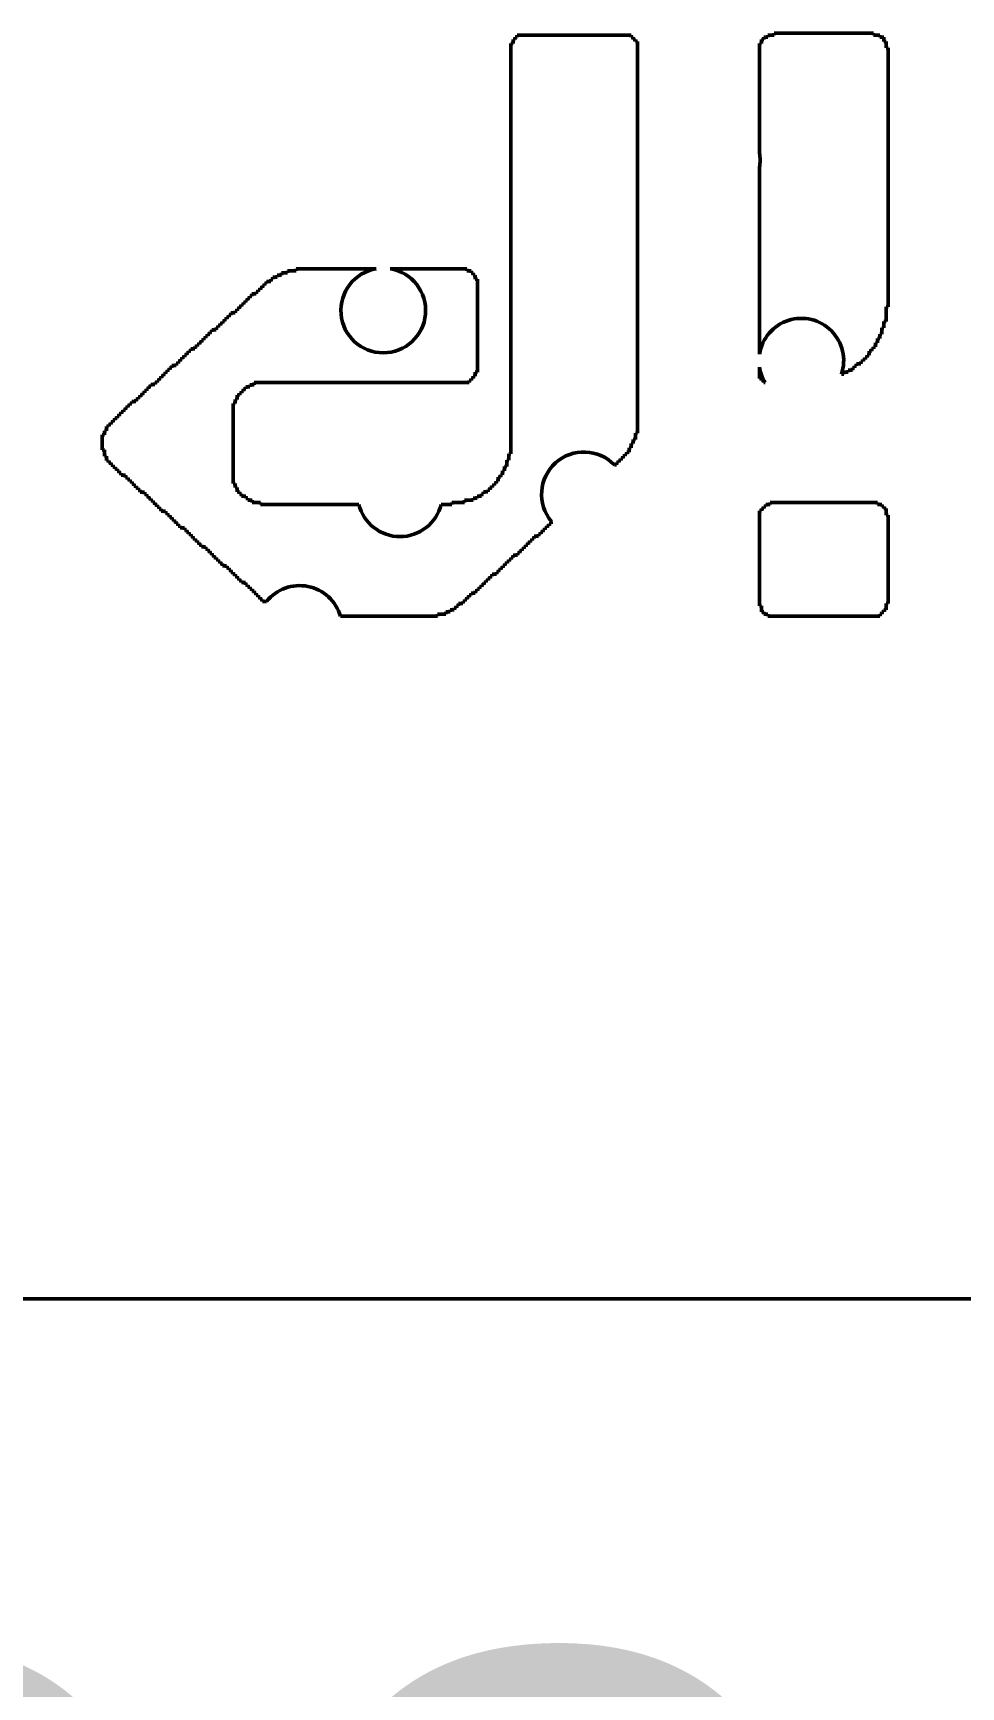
# Model space of a CAD drawing. Header units: millimetres. Extents: x 46 to 194, y 102 to 162.
# Drawn here: x 73.842 to 76.617, y 107.108 to 112.059 of the extents above; entities that cross this region are included whole.
import ezdxf

# ---------------------------------------------------------------- set-up
doc = ezdxf.new("R2010")
doc.units = ezdxf.units.MM
doc.header["$LTSCALE"] = 0.75
doc.layers.add('FD_Dimensions', color=7, linetype='Continuous', lineweight=25)
doc.layers.add('Visible', color=7, linetype='Continuous', lineweight=50)
doc.styles.get("Standard").update_dxf_attribs({"font": 'arial.ttf'})
doc.dimstyles.new('Dim-ISO-25', dxfattribs={"dimtxt": 2.5, "dimasz": 2.5, "dimexe": 1.5, "dimexo": 0, "dimgap": 1, "dimtad": 1, "dimzin": 4, "dimdsep": 46, "dimtxsty": 'Standard', "dimblk": 'OPEN90', "dimcen": 0, "dimazin": 1, "dimtp": 0.1, "dimtm": 0.1, "dimtfac": 0.72, "dimtmove": 0, "dimatfit": 3, "dimfxl": 1, "dimtzin": 4, "dimarcsym": 0})

# ---------------------------------------------------------------- blocks, each defined once
blk = doc.blocks.new('_Open90')
at = {"color": 0, "linetype": 'ByBlock', "lineweight": -2}
for p, q in [((-0.5, 0.5), (0, 0)), ((0, 0), (-1, 0)), ((0, 0), (-0.5, -0.5))]:
    blk.add_line(p, q, dxfattribs=at)
blk = doc.blocks.new('*D21')
at = {"layer": 'Defpoints', "color": 0, "transparency": 16777216}
for p in [(52.420061, 110.269083), (97.419968, 110.269145), (97.419968, 103.656884)]:
    blk.add_point(p, dxfattribs=at)
at = {"layer": 'FD_Dimensions', "color": 0, "lineweight": -2, "transparency": 16777216}
for p, q in [((52.420061, 110.269083), (52.420061, 102.156884)), ((97.419968, 110.269145), (97.419968, 102.156884)), ((54.920061, 103.656884), (94.919968, 103.656884))]:
    blk.add_line(p, q, dxfattribs=at)
at = {"layer": 'FD_Dimensions', "color": 0, "lineweight": -2, "transparency": 16777216, "xscale": 2.5, "yscale": 2.5, "zscale": 2.5, "rotation": 180}
blk.add_blockref('_Open90', (52.420061, 103.656884), dxfattribs=at)
at = {"layer": 'FD_Dimensions', "color": 0, "lineweight": -2, "transparency": 16777216, "xscale": 2.5, "yscale": 2.5, "zscale": 2.5}
blk.add_blockref('_Open90', (97.419968, 103.656884), dxfattribs=at)
at = {"layer": 'FD_Dimensions', "color": 0, "transparency": 16777216, "insert": (74.920015, 105.93415), "char_height": 2.5, "attachment_point": 5}
blk.add_mtext('45.00mm', dxfattribs=at)

msp = doc.modelspace()

# ---------------------------------------------------------------- linework, layer by layer
at = {"layer": 'Visible'}
for p, q in [((75.2836, 112.0464), (75.29, 112.0464)), ((75.2836, 112.0398), (75.2836, 112.0464)), ((75.29, 112.0525), (75.6308, 112.0525)), ((75.29, 112.0464), (75.29, 112.0525)), ((75.6308, 112.0525), (75.6308, 112.0464)), ((75.6308, 112.0464), (75.6369, 112.0464)), ((75.6369, 112.0464), (75.6369, 112.0398)), ((76.0271, 112.0464), (76.0395, 112.0464)), ((76.0271, 112.0398), (76.0271, 112.0464)), ((76.0395, 112.0525), (76.0586, 112.0525)), ((76.0395, 112.0464), (76.0395, 112.0525)), ((76.0586, 112.0589), (76.3552, 112.0589)), ((76.0586, 112.0525), (76.0586, 112.0589)), ((76.3552, 112.0589), (76.3552, 112.0525)), ((76.3552, 112.0525), (76.3743, 112.0525)), ((76.3743, 112.0525), (76.3743, 112.0464)), ((76.3743, 112.0464), (76.3867, 112.0464)), ((76.3867, 112.0464), (76.3867, 112.0337)), ((75.2709, 112.0274), (75.2775, 112.0274)), ((75.2709, 110.799), (75.2709, 112.0274)), ((75.2775, 112.0398), (75.2836, 112.0398)), ((75.2775, 112.0274), (75.2775, 112.0398)), ((75.6369, 112.0398), (75.6435, 112.0398)), ((75.6435, 112.0398), (75.6435, 112.0337)), ((75.6435, 112.0337), (75.6496, 112.0337)), ((75.6496, 112.0337), (75.6496, 110.8613)), ((76.0144, 112.0274), (76.0207, 112.0274)), ((76.0144, 111.6995), (76.0144, 112.0274)), ((76.0207, 112.0398), (76.0271, 112.0398)), ((76.0207, 112.0274), (76.0207, 112.0398)), ((76.3867, 112.0337), (76.3931, 112.0337)), ((76.3931, 112.0337), (76.3931, 112.0147)), ((76.3931, 112.0147), (76.3994, 112.0147)), ((76.3994, 112.0147), (76.3994, 111.2392)), ((76.0144, 111.0978), (76.0144, 111.6572)), ((74.6285, 111.3533), (74.868, 111.3533)), ((74.6285, 111.3469), (74.6285, 111.3533)), ((74.9103, 111.3533), (75.1393, 111.3533)), ((75.1393, 111.3533), (75.1393, 111.3469)), ((74.5277, 111.303), (74.5341, 111.303)), ((74.5277, 111.2966), (74.5277, 111.303)), ((74.5341, 111.3091), (74.5402, 111.3091)), ((74.5341, 111.303), (74.5341, 111.3091)), ((74.5402, 111.3154), (74.5529, 111.3154)), ((74.5402, 111.3091), (74.5402, 111.3154)), ((74.5529, 111.3218), (74.5592, 111.3218)), ((74.5529, 111.3154), (74.5529, 111.3218)), ((74.5592, 111.3281), (74.5719, 111.3281)), ((74.5592, 111.3218), (74.5592, 111.3281)), ((74.5719, 111.3342), (74.5844, 111.3342)), ((74.5719, 111.3281), (74.5719, 111.3342)), ((74.5844, 111.3408), (74.6031, 111.3408)), ((74.5844, 111.3342), (74.5844, 111.3408)), ((74.6031, 111.3469), (74.6285, 111.3469)), ((74.6031, 111.3408), (74.6031, 111.3469)), ((75.1393, 111.3469), (75.152, 111.3469)), ((75.152, 111.3469), (75.152, 111.3408)), ((75.152, 111.3408), (75.1581, 111.3408)), ((75.1581, 111.3408), (75.1581, 111.3342)), ((75.1581, 111.3342), (75.1645, 111.3342)), ((75.1645, 111.3342), (75.1645, 111.3218)), ((75.1645, 111.3218), (75.1708, 111.3218)), ((75.1708, 111.3218), (75.1708, 111.0439)), ((74.4711, 111.2524), (74.4772, 111.2524)), ((74.4711, 111.2461), (74.4711, 111.2524)), ((74.4772, 111.2588), (74.4835, 111.2588)), ((74.4772, 111.2524), (74.4772, 111.2588)), ((74.4835, 111.2651), (74.4899, 111.2651)), ((74.4835, 111.2588), (74.4835, 111.2651)), ((74.4899, 111.2712), (74.4962, 111.2712)), ((74.4899, 111.2651), (74.4899, 111.2712)), ((74.4962, 111.2778), (74.5089, 111.2778)), ((74.4962, 111.2712), (74.4962, 111.2778)), ((74.5089, 111.2839), (74.515, 111.2839)), ((74.5089, 111.2778), (74.5089, 111.2839)), ((74.515, 111.2903), (74.5214, 111.2903)), ((74.515, 111.2839), (74.515, 111.2903)), ((74.5214, 111.2966), (74.5277, 111.2966)), ((74.5214, 111.2903), (74.5214, 111.2966)), ((74.4142, 111.2021), (74.4205, 111.2021)), ((74.4142, 111.1958), (74.4142, 111.2021)), ((74.4205, 111.2082), (74.4269, 111.2082)), ((74.4205, 111.2021), (74.4205, 111.2082)), ((74.4269, 111.2148), (74.4332, 111.2148)), ((74.4269, 111.2082), (74.4269, 111.2148)), ((74.4332, 111.2209), (74.4459, 111.2209)), ((74.4332, 111.2148), (74.4332, 111.2209)), ((74.4459, 111.2273), (74.452, 111.2273)), ((74.4459, 111.2209), (74.4459, 111.2273)), ((74.452, 111.2336), (74.4584, 111.2336)), ((74.452, 111.2273), (74.452, 111.2336)), ((74.4584, 111.24), (74.4647, 111.24)), ((74.4584, 111.2336), (74.4584, 111.24)), ((74.4647, 111.2461), (74.4711, 111.2461)), ((74.4647, 111.24), (74.4647, 111.2461)), ((76.3931, 111.2392), (76.3931, 111.195)), ((76.3994, 111.2392), (76.3931, 111.2392)), ((74.3575, 111.1518), (74.3639, 111.1518)), ((74.3575, 111.1452), (74.3575, 111.1518)), ((74.3639, 111.1579), (74.3702, 111.1579)), ((74.3639, 111.1518), (74.3639, 111.1579)), ((74.3702, 111.1643), (74.3763, 111.1643)), ((74.3702, 111.1579), (74.3702, 111.1643)), ((74.3763, 111.1706), (74.389, 111.1706)), ((74.3763, 111.1643), (74.3763, 111.1706)), ((74.389, 111.177), (74.3954, 111.177)), ((74.389, 111.1706), (74.389, 111.177)), ((74.3954, 111.1831), (74.4017, 111.1831)), ((74.3954, 111.177), (74.3954, 111.1831)), ((74.4017, 111.1894), (74.4081, 111.1894)), ((74.4017, 111.1831), (74.4017, 111.1894)), ((74.4081, 111.1958), (74.4142, 111.1958)), ((74.4081, 111.1894), (74.4081, 111.1958)), ((76.3743, 111.1574), (76.3743, 111.1447)), ((76.3804, 111.1574), (76.3743, 111.1574)), ((76.3804, 111.1762), (76.3804, 111.1574)), ((76.3867, 111.1762), (76.3804, 111.1762)), ((76.3867, 111.195), (76.3867, 111.1762)), ((76.3931, 111.195), (76.3867, 111.195)), ((74.3009, 111.1013), (74.3072, 111.1013)), ((74.3009, 111.0949), (74.3009, 111.1013)), ((74.3072, 111.1076), (74.3133, 111.1076)), ((74.3072, 111.1013), (74.3072, 111.1076)), ((74.3133, 111.114), (74.326, 111.114)), ((74.3133, 111.1076), (74.3133, 111.114)), ((74.326, 111.1201), (74.3324, 111.1201)), ((74.326, 111.114), (74.326, 111.1201)), ((74.3324, 111.1264), (74.3387, 111.1264)), ((74.3324, 111.1201), (74.3324, 111.1264)), ((74.3387, 111.1328), (74.3451, 111.1328)), ((74.3387, 111.1264), (74.3387, 111.1328)), ((74.3451, 111.1391), (74.3512, 111.1391)), ((74.3451, 111.1328), (74.3451, 111.1391)), ((74.3512, 111.1452), (74.3575, 111.1452)), ((74.3512, 111.1391), (74.3512, 111.1452)), ((76.3425, 111.1069), (76.3425, 111.0944)), ((76.3491, 111.1069), (76.3425, 111.1069)), ((76.3491, 111.1132), (76.3491, 111.1069)), ((76.3552, 111.1132), (76.3491, 111.1132)), ((76.3552, 111.1196), (76.3552, 111.1132)), ((76.3616, 111.1196), (76.3552, 111.1196)), ((76.3616, 111.132), (76.3616, 111.1196)), ((76.3679, 111.132), (76.3616, 111.132)), ((76.3679, 111.1447), (76.3679, 111.132)), ((76.3743, 111.1447), (76.3679, 111.1447)), ((74.2442, 111.051), (74.2503, 111.051)), ((74.2442, 111.0446), (74.2442, 111.051)), ((74.2503, 111.0571), (74.2567, 111.0571)), ((74.2503, 111.051), (74.2503, 111.0571)), ((74.2567, 111.0634), (74.2694, 111.0634)), ((74.2567, 111.0571), (74.2567, 111.0634)), ((74.2694, 111.0698), (74.2755, 111.0698)), ((74.2694, 111.0634), (74.2694, 111.0698)), ((74.2755, 111.0761), (74.2821, 111.0761)), ((74.2755, 111.0698), (74.2755, 111.0761)), ((74.2821, 111.0822), (74.2882, 111.0822)), ((74.2821, 111.0761), (74.2821, 111.0822)), ((74.2882, 111.0888), (74.2945, 111.0888)), ((74.2882, 111.0822), (74.2882, 111.0888)), ((74.2945, 111.0949), (74.3009, 111.0949)), ((74.2945, 111.0888), (74.2945, 111.0949)), ((76.0144, 111.0251), (76.0144, 111.0586)), ((76.2922, 111.0566), (76.2922, 111.0502)), ((76.2986, 111.0566), (76.2922, 111.0566)), ((76.2986, 111.0629), (76.2986, 111.0566)), ((76.3049, 111.0629), (76.2986, 111.0629)), ((76.3049, 111.069), (76.3049, 111.0629)), ((76.3174, 111.069), (76.3049, 111.069)), ((76.3174, 111.0756), (76.3174, 111.069)), ((76.3237, 111.0756), (76.3174, 111.0756)), ((76.3237, 111.0817), (76.3237, 111.0756)), ((76.3301, 111.0817), (76.3237, 111.0817)), ((76.3301, 111.0881), (76.3301, 111.0817)), ((76.3364, 111.0881), (76.3301, 111.0881)), ((76.3364, 111.0944), (76.3364, 111.0881)), ((76.3425, 111.0944), (76.3364, 111.0944)), ((74.1937, 111.0068), (74.2064, 111.0068)), ((74.1937, 111.0004), (74.1937, 111.0068)), ((74.2064, 111.0131), (74.2125, 111.0131)), ((74.2064, 111.0068), (74.2064, 111.0131)), ((74.2125, 111.0192), (74.2191, 111.0192)), ((74.2125, 111.0131), (74.2125, 111.0192)), ((74.2191, 111.0258), (74.2252, 111.0258)), ((74.2191, 111.0192), (74.2191, 111.0258)), ((74.2252, 111.0319), (74.2315, 111.0319)), ((74.2252, 111.0258), (74.2252, 111.0319)), ((74.2315, 111.0383), (74.2379, 111.0383)), ((74.2315, 111.0319), (74.2315, 111.0383)), ((74.2379, 111.0446), (74.2442, 111.0446)), ((74.2379, 111.0383), (74.2379, 111.0446)), ((74.4904, 111.006), (74.4904, 110.9999)), ((74.5031, 111.006), (74.4904, 111.006)), ((74.5031, 111.0126), (74.5031, 111.006)), ((75.1457, 111.0126), (74.5031, 111.0126)), ((75.1457, 111.0187), (75.1457, 111.0126)), ((75.152, 111.0187), (75.1457, 111.0187)), ((75.152, 111.0251), (75.152, 111.0187)), ((75.1581, 111.0251), (75.152, 111.0251)), ((75.1581, 111.0314), (75.1581, 111.0251)), ((75.1645, 111.0314), (75.1581, 111.0314)), ((75.1645, 111.0439), (75.1645, 111.0314)), ((75.1708, 111.0439), (75.1645, 111.0439)), ((76.0207, 111.0251), (76.0144, 111.0251)), ((76.0207, 111.0187), (76.0207, 111.0251)), ((76.0271, 111.0187), (76.0207, 111.0187)), ((76.0271, 111.0126), (76.0271, 111.0187)), ((76.0311, 111.0126), (76.0271, 111.0126)), ((76.2671, 111.0378), (76.2597, 111.0378)), ((76.2671, 111.0439), (76.2671, 111.0378)), ((76.2795, 111.0439), (76.2671, 111.0439)), ((76.2795, 111.0502), (76.2795, 111.0439)), ((76.2922, 111.0502), (76.2795, 111.0502)), ((74.1371, 110.9563), (74.1495, 110.9563)), ((74.1371, 110.9502), (74.1371, 110.9563)), ((74.1495, 110.9629), (74.1561, 110.9629)), ((74.1495, 110.9563), (74.1495, 110.9629)), ((74.1561, 110.969), (74.1622, 110.969)), ((74.1561, 110.9629), (74.1561, 110.969)), ((74.1622, 110.9753), (74.1686, 110.9753)), ((74.1622, 110.969), (74.1622, 110.9753)), ((74.1686, 110.9817), (74.1749, 110.9817)), ((74.1686, 110.9753), (74.1686, 110.9817)), ((74.1749, 110.988), (74.1813, 110.988)), ((74.1749, 110.9817), (74.1749, 110.988)), ((74.1813, 110.9941), (74.1874, 110.9941)), ((74.1813, 110.988), (74.1813, 110.9941)), ((74.1874, 111.0004), (74.1937, 111.0004)), ((74.1874, 110.9941), (74.1874, 111.0004)), ((74.4464, 110.9621), (74.4464, 110.9496)), ((74.4525, 110.9621), (74.4464, 110.9621)), ((74.4525, 110.9748), (74.4525, 110.9621)), ((74.4591, 110.9748), (74.4525, 110.9748)), ((74.4591, 110.9809), (74.4591, 110.9748)), ((74.4652, 110.9809), (74.4591, 110.9809)), ((74.4652, 110.9872), (74.4652, 110.9809)), ((74.4716, 110.9872), (74.4652, 110.9872)), ((74.4716, 110.9936), (74.4716, 110.9872)), ((74.4779, 110.9936), (74.4716, 110.9936)), ((74.4779, 110.9999), (74.4779, 110.9936)), ((74.4904, 110.9999), (74.4779, 110.9999)), ((74.0865, 110.906), (74.0931, 110.906)), ((74.0865, 110.8999), (74.0865, 110.906)), ((74.0931, 110.9123), (74.0992, 110.9123)), ((74.0931, 110.906), (74.0931, 110.9123)), ((74.0992, 110.9187), (74.1056, 110.9187)), ((74.0992, 110.9123), (74.0992, 110.9187)), ((74.1056, 110.925), (74.1119, 110.925)), ((74.1056, 110.9187), (74.1056, 110.925)), ((74.1119, 110.9311), (74.1183, 110.9311)), ((74.1119, 110.925), (74.1119, 110.9311)), ((74.1183, 110.9375), (74.1244, 110.9375)), ((74.1183, 110.9311), (74.1183, 110.9375)), ((74.1244, 110.9438), (74.1307, 110.9438)), ((74.1244, 110.9375), (74.1244, 110.9438)), ((74.1307, 110.9502), (74.1371, 110.9502)), ((74.1307, 110.9438), (74.1307, 110.9502)), ((74.4401, 110.9496), (74.4401, 110.7106)), ((74.4464, 110.9496), (74.4401, 110.9496)), ((74.0489, 110.8557), (74.0553, 110.8557)), ((74.0489, 110.811), (74.0489, 110.8557)), ((74.0553, 110.8681), (74.0614, 110.8681)), ((74.0553, 110.8557), (74.0553, 110.8681)), ((74.0614, 110.8808), (74.0677, 110.8808)), ((74.0614, 110.8681), (74.0614, 110.8808)), ((74.0677, 110.8872), (74.0741, 110.8872)), ((74.0677, 110.8808), (74.0677, 110.8872)), ((74.0741, 110.8933), (74.0804, 110.8933)), ((74.0741, 110.8872), (74.0741, 110.8933)), ((74.0804, 110.8999), (74.0865, 110.8999)), ((74.0804, 110.8933), (74.0804, 110.8999)), ((75.6435, 110.8613), (75.6435, 110.8425)), ((75.6496, 110.8613), (75.6435, 110.8613)), ((74.0553, 110.811), (74.0489, 110.811)), ((74.0553, 110.7919), (74.0553, 110.811)), ((75.6181, 110.8046), (75.6181, 110.7983)), ((75.6245, 110.8046), (75.6181, 110.8046)), ((75.6245, 110.8171), (75.6245, 110.8046)), ((75.6308, 110.8171), (75.6245, 110.8171)), ((75.6308, 110.8298), (75.6308, 110.8171)), ((75.6369, 110.8298), (75.6308, 110.8298)), ((75.6369, 110.8425), (75.6369, 110.8298)), ((75.6435, 110.8425), (75.6369, 110.8425)), ((74.0614, 110.7919), (74.0553, 110.7919)), ((74.0614, 110.7795), (74.0614, 110.7919)), ((74.0677, 110.7795), (74.0614, 110.7795)), ((74.0677, 110.7731), (74.0677, 110.7795)), ((74.0741, 110.7731), (74.0677, 110.7731)), ((74.0741, 110.7668), (74.0741, 110.7731)), ((74.0804, 110.7668), (74.0741, 110.7668)), ((74.0804, 110.7604), (74.0804, 110.7668)), ((74.0865, 110.7604), (74.0804, 110.7604)), ((74.0865, 110.7541), (74.0865, 110.7604)), ((74.0931, 110.7541), (74.0865, 110.7541)), ((74.0931, 110.748), (74.0931, 110.7541)), ((75.2521, 110.7612), (75.2585, 110.7612)), ((75.2521, 110.7485), (75.2521, 110.7612)), ((75.2585, 110.78), (75.2648, 110.78)), ((75.2585, 110.7612), (75.2585, 110.78)), ((75.2648, 110.799), (75.2709, 110.799)), ((75.2648, 110.78), (75.2648, 110.799)), ((75.5805, 110.7668), (75.5805, 110.7662)), ((75.5866, 110.7668), (75.5805, 110.7668)), ((75.5866, 110.7731), (75.5866, 110.7668)), ((75.593, 110.7731), (75.5866, 110.7731)), ((75.593, 110.7795), (75.593, 110.7731)), ((75.5993, 110.7795), (75.593, 110.7795)), ((75.5993, 110.7858), (75.5993, 110.7795)), ((75.6057, 110.7858), (75.5993, 110.7858)), ((75.6057, 110.7919), (75.6057, 110.7858)), ((75.6118, 110.7919), (75.6057, 110.7919)), ((75.6118, 110.7983), (75.6118, 110.7919)), ((75.6181, 110.7983), (75.6118, 110.7983)), ((74.0992, 110.748), (74.0931, 110.748)), ((74.0992, 110.7416), (74.0992, 110.748)), ((74.1056, 110.7416), (74.0992, 110.7416)), ((74.1056, 110.7353), (74.1056, 110.7416)), ((74.1183, 110.7353), (74.1056, 110.7353)), ((74.1183, 110.7289), (74.1183, 110.7353)), ((74.1244, 110.7289), (74.1183, 110.7289)), ((74.1244, 110.7228), (74.1244, 110.7289)), ((74.1307, 110.7228), (74.1244, 110.7228)), ((74.1307, 110.7162), (74.1307, 110.7228)), ((74.1371, 110.7162), (74.1307, 110.7162)), ((74.1371, 110.7101), (74.1371, 110.7162)), ((74.1434, 110.7101), (74.1371, 110.7101)), ((74.1434, 110.7038), (74.1434, 110.7101)), ((74.4401, 110.7106), (74.4464, 110.7106)), ((74.4464, 110.7106), (74.4464, 110.6982)), ((75.2145, 110.7043), (75.2206, 110.7043)), ((75.2145, 110.6982), (75.2145, 110.7043)), ((75.2206, 110.7106), (75.227, 110.7106)), ((75.2206, 110.7043), (75.2206, 110.7106)), ((75.227, 110.717), (75.2333, 110.717)), ((75.227, 110.7106), (75.227, 110.717)), ((75.2333, 110.7294), (75.2397, 110.7294)), ((75.2333, 110.717), (75.2333, 110.7294)), ((75.2397, 110.736), (75.2458, 110.736)), ((75.2397, 110.7294), (75.2397, 110.736)), ((75.2458, 110.7485), (75.2521, 110.7485)), ((75.2458, 110.736), (75.2458, 110.7485)), ((74.1495, 110.7038), (74.1434, 110.7038)), ((74.1495, 110.6974), (74.1495, 110.7038)), ((74.1561, 110.6974), (74.1495, 110.6974)), ((74.1561, 110.6911), (74.1561, 110.6974)), ((74.1622, 110.6911), (74.1561, 110.6911)), ((74.1622, 110.685), (74.1622, 110.6911)), ((74.1749, 110.685), (74.1622, 110.685)), ((74.1749, 110.6786), (74.1749, 110.685)), ((74.1813, 110.6786), (74.1749, 110.6786)), ((74.1813, 110.6723), (74.1813, 110.6786)), ((74.1874, 110.6723), (74.1813, 110.6723)), ((74.1874, 110.6659), (74.1874, 110.6723)), ((74.1937, 110.6659), (74.1874, 110.6659)), ((74.1937, 110.6598), (74.1937, 110.6659)), ((74.2001, 110.6598), (74.1937, 110.6598)), ((74.2001, 110.6532), (74.2001, 110.6598)), ((74.4464, 110.6982), (74.4525, 110.6982)), ((74.4525, 110.6982), (74.4525, 110.6855)), ((74.4525, 110.6855), (74.4591, 110.6855)), ((74.4591, 110.6855), (74.4591, 110.6791)), ((74.4591, 110.6791), (74.4652, 110.6791)), ((74.4652, 110.6791), (74.4652, 110.673)), ((74.4652, 110.673), (74.4779, 110.673)), ((74.4779, 110.673), (74.4779, 110.6664)), ((74.4779, 110.6664), (74.4843, 110.6664)), ((74.4843, 110.6664), (74.4843, 110.6603)), ((74.4843, 110.6603), (74.4967, 110.6603)), ((74.4967, 110.6603), (74.4967, 110.654)), ((75.1325, 110.6603), (75.1576, 110.6603)), ((75.1325, 110.654), (75.1325, 110.6603)), ((75.1576, 110.6664), (75.1703, 110.6664)), ((75.1576, 110.6603), (75.1576, 110.6664)), ((75.1703, 110.673), (75.1828, 110.673)), ((75.1703, 110.6664), (75.1703, 110.673)), ((75.1828, 110.6791), (75.1891, 110.6791)), ((75.1828, 110.673), (75.1828, 110.6791)), ((75.1891, 110.6855), (75.2018, 110.6855)), ((75.1891, 110.6791), (75.1891, 110.6855)), ((75.2018, 110.6918), (75.2079, 110.6918)), ((75.2018, 110.6855), (75.2018, 110.6918)), ((75.2079, 110.6982), (75.2145, 110.6982)), ((75.2079, 110.6918), (75.2079, 110.6982)), ((74.2064, 110.6532), (74.2001, 110.6532)), ((74.2064, 110.6471), (74.2064, 110.6532)), ((74.2125, 110.6471), (74.2064, 110.6471)), ((74.2125, 110.6408), (74.2125, 110.6471)), ((74.2191, 110.6408), (74.2125, 110.6408)), ((74.2191, 110.6344), (74.2191, 110.6408)), ((74.2252, 110.6344), (74.2191, 110.6344)), ((74.2252, 110.6281), (74.2252, 110.6344)), ((74.2379, 110.6281), (74.2252, 110.6281)), ((74.2379, 110.622), (74.2379, 110.6281)), ((74.2442, 110.622), (74.2379, 110.622)), ((74.2442, 110.6156), (74.2442, 110.622)), ((74.2503, 110.6156), (74.2442, 110.6156)), ((74.2503, 110.6093), (74.2503, 110.6156)), ((74.2567, 110.6093), (74.2503, 110.6093)), ((74.2567, 110.6029), (74.2567, 110.6093)), ((74.4967, 110.654), (74.5221, 110.654)), ((74.5221, 110.654), (74.5221, 110.6476)), ((74.5221, 110.6476), (74.8162, 110.6476)), ((75.0622, 110.6476), (75.0946, 110.6476)), ((75.0946, 110.654), (75.1325, 110.654)), ((75.0946, 110.6476), (75.0946, 110.654)), ((76.0144, 110.6286), (76.0207, 110.6286)), ((76.0144, 110.3446), (76.0144, 110.6286)), ((76.0207, 110.6352), (76.0271, 110.6352)), ((76.0207, 110.6286), (76.0207, 110.6352)), ((76.0271, 110.6413), (76.0334, 110.6413)), ((76.0271, 110.6352), (76.0271, 110.6413)), ((76.0334, 110.6476), (76.0461, 110.6476)), ((76.0334, 110.6413), (76.0334, 110.6476)), ((76.0461, 110.654), (76.3679, 110.654)), ((76.0461, 110.6476), (76.0461, 110.654)), ((76.3679, 110.654), (76.3679, 110.6476)), ((76.3679, 110.6476), (76.3804, 110.6476)), ((76.3804, 110.6476), (76.3804, 110.6413)), ((76.3804, 110.6413), (76.3867, 110.6413)), ((76.3867, 110.6413), (76.3867, 110.6352)), ((76.3867, 110.6352), (76.3931, 110.6352)), ((76.3931, 110.6352), (76.3931, 110.6161)), ((76.3931, 110.6161), (76.3994, 110.6161)), ((76.3994, 110.6161), (76.3994, 110.351)), ((74.263, 110.6029), (74.2567, 110.6029)), ((74.263, 110.5968), (74.263, 110.6029)), ((74.2694, 110.5968), (74.263, 110.5968)), ((74.2694, 110.5902), (74.2694, 110.5968)), ((74.2755, 110.5902), (74.2694, 110.5902)), ((74.2755, 110.5841), (74.2755, 110.5902)), ((74.2821, 110.5841), (74.2755, 110.5841)), ((74.2821, 110.5778), (74.2821, 110.5841)), ((74.2945, 110.5778), (74.2821, 110.5778)), ((74.2945, 110.5714), (74.2945, 110.5778)), ((74.3009, 110.5714), (74.2945, 110.5714)), ((74.3009, 110.5651), (74.3009, 110.5714)), ((74.3072, 110.5651), (74.3009, 110.5651)), ((74.3072, 110.559), (74.3072, 110.5651)), ((74.3133, 110.559), (74.3072, 110.559)), ((74.3133, 110.5524), (74.3133, 110.559)), ((75.3537, 110.559), (75.3537, 110.5524)), ((75.3598, 110.559), (75.3537, 110.559)), ((75.3598, 110.5651), (75.3598, 110.559)), ((75.3662, 110.5651), (75.3598, 110.5651)), ((75.3662, 110.5714), (75.3662, 110.5651)), ((75.3725, 110.5714), (75.3662, 110.5714)), ((75.3725, 110.5778), (75.3725, 110.5714)), ((75.3789, 110.5778), (75.3725, 110.5778)), ((75.3789, 110.5841), (75.3789, 110.5778)), ((75.385, 110.5841), (75.3789, 110.5841)), ((75.385, 110.5902), (75.385, 110.5841)), ((75.3916, 110.5902), (75.385, 110.5902)), ((75.3916, 110.5968), (75.3916, 110.5902)), ((75.3921, 110.5968), (75.3916, 110.5968)), ((74.3199, 110.5524), (74.3133, 110.5524)), ((74.3199, 110.5463), (74.3199, 110.5524)), ((74.326, 110.5463), (74.3199, 110.5463)), ((74.326, 110.5399), (74.326, 110.5463)), ((74.3324, 110.5399), (74.326, 110.5399)), ((74.3324, 110.5336), (74.3324, 110.5399)), ((74.3387, 110.5336), (74.3324, 110.5336)), ((74.3387, 110.5272), (74.3387, 110.5336)), ((74.3451, 110.5272), (74.3387, 110.5272)), ((74.3451, 110.5212), (74.3451, 110.5272)), ((74.3575, 110.5212), (74.3451, 110.5212)), ((74.3575, 110.5148), (74.3575, 110.5212)), ((74.3639, 110.5148), (74.3575, 110.5148)), ((74.3639, 110.5085), (74.3639, 110.5148)), ((74.3702, 110.5085), (74.3639, 110.5085)), ((74.3702, 110.5021), (74.3702, 110.5085)), ((75.2968, 110.5085), (75.2968, 110.5021)), ((75.3032, 110.5085), (75.2968, 110.5085)), ((75.3032, 110.5148), (75.3032, 110.5085)), ((75.3095, 110.5148), (75.3032, 110.5148)), ((75.3095, 110.5212), (75.3095, 110.5148)), ((75.3159, 110.5212), (75.3095, 110.5212)), ((75.3159, 110.5272), (75.3159, 110.5212)), ((75.322, 110.5272), (75.3159, 110.5272)), ((75.322, 110.5336), (75.322, 110.5272)), ((75.3283, 110.5336), (75.322, 110.5336)), ((75.3283, 110.5399), (75.3283, 110.5336)), ((75.3347, 110.5399), (75.3283, 110.5399)), ((75.3347, 110.5463), (75.3347, 110.5399)), ((75.341, 110.5463), (75.3347, 110.5463)), ((75.341, 110.5524), (75.341, 110.5463)), ((75.3537, 110.5524), (75.341, 110.5524)), ((74.3763, 110.5021), (74.3702, 110.5021)), ((74.3763, 110.496), (74.3763, 110.5021)), ((74.3829, 110.496), (74.3763, 110.496)), ((74.3829, 110.4894), (74.3829, 110.496)), ((74.389, 110.4894), (74.3829, 110.4894)), ((74.389, 110.4833), (74.389, 110.4894)), ((74.3954, 110.4833), (74.389, 110.4833)), ((74.3954, 110.477), (74.3954, 110.4833)), ((74.4017, 110.477), (74.3954, 110.477)), ((74.4017, 110.4706), (74.4017, 110.477)), ((74.4081, 110.4706), (74.4017, 110.4706)), ((74.4081, 110.4643), (74.4081, 110.4706)), ((74.4205, 110.4643), (74.4081, 110.4643)), ((74.4205, 110.4582), (74.4205, 110.4643)), ((74.4269, 110.4582), (74.4205, 110.4582)), ((74.4269, 110.4518), (74.4269, 110.4582)), ((75.2402, 110.4582), (75.2402, 110.4518)), ((75.2465, 110.4582), (75.2402, 110.4582)), ((75.2465, 110.4643), (75.2465, 110.4582)), ((75.2529, 110.4643), (75.2465, 110.4643)), ((75.2529, 110.4706), (75.2529, 110.4643)), ((75.259, 110.4706), (75.2529, 110.4706)), ((75.259, 110.477), (75.259, 110.4706)), ((75.2653, 110.477), (75.259, 110.477)), ((75.2653, 110.4833), (75.2653, 110.477)), ((75.2717, 110.4833), (75.2653, 110.4833)), ((75.2717, 110.4894), (75.2717, 110.4833)), ((75.278, 110.4894), (75.2717, 110.4894)), ((75.278, 110.496), (75.278, 110.4894)), ((75.2907, 110.496), (75.278, 110.496)), ((75.2907, 110.5021), (75.2907, 110.496)), ((75.2968, 110.5021), (75.2907, 110.5021)), ((74.4332, 110.4518), (74.4269, 110.4518)), ((74.4332, 110.4455), (74.4332, 110.4518)), ((74.4393, 110.4455), (74.4332, 110.4455)), ((74.4393, 110.4391), (74.4393, 110.4455)), ((74.4459, 110.4391), (74.4393, 110.4391)), ((74.4459, 110.433), (74.4459, 110.4391)), ((74.452, 110.433), (74.4459, 110.433)), ((74.452, 110.4264), (74.452, 110.433)), ((74.4584, 110.4264), (74.452, 110.4264)), ((74.4584, 110.4203), (74.4584, 110.4264)), ((74.4647, 110.4203), (74.4584, 110.4203)), ((74.4647, 110.414), (74.4647, 110.4203)), ((74.4772, 110.414), (74.4647, 110.414)), ((74.4772, 110.4076), (74.4772, 110.414)), ((74.4835, 110.4076), (74.4772, 110.4076)), ((74.4835, 110.4013), (74.4835, 110.4076)), ((75.1835, 110.4076), (75.1835, 110.4013)), ((75.1899, 110.4076), (75.1835, 110.4076)), ((75.1899, 110.414), (75.1899, 110.4076)), ((75.196, 110.414), (75.1899, 110.414)), ((75.196, 110.4203), (75.196, 110.414)), ((75.2023, 110.4203), (75.196, 110.4203)), ((75.2023, 110.4264), (75.2023, 110.4203)), ((75.2087, 110.4264), (75.2023, 110.4264)), ((75.2087, 110.433), (75.2087, 110.4264)), ((75.215, 110.433), (75.2087, 110.433)), ((75.215, 110.4391), (75.215, 110.433)), ((75.2277, 110.4391), (75.215, 110.4391)), ((75.2277, 110.4455), (75.2277, 110.4391)), ((75.2338, 110.4455), (75.2277, 110.4455)), ((75.2338, 110.4518), (75.2338, 110.4455)), ((75.2402, 110.4518), (75.2338, 110.4518)), ((74.4899, 110.4013), (74.4835, 110.4013)), ((74.4899, 110.3952), (74.4899, 110.4013)), ((74.4962, 110.3952), (74.4899, 110.3952)), ((74.4962, 110.3888), (74.4962, 110.3952)), ((74.5026, 110.3888), (74.4962, 110.3888)), ((74.5026, 110.3825), (74.5026, 110.3888)), ((74.5089, 110.3825), (74.5026, 110.3825)), ((74.5089, 110.3761), (74.5089, 110.3825)), ((74.515, 110.3761), (74.5089, 110.3761)), ((74.515, 110.37), (74.515, 110.3761)), ((74.5214, 110.37), (74.515, 110.37)), ((74.5214, 110.3634), (74.5214, 110.37)), ((74.5277, 110.3634), (74.5214, 110.3634)), ((74.5277, 110.3573), (74.5277, 110.3634)), ((75.133, 110.3634), (75.133, 110.3573)), ((75.1393, 110.3634), (75.133, 110.3634)), ((75.1393, 110.37), (75.1393, 110.3634)), ((75.1457, 110.37), (75.1393, 110.37)), ((75.1457, 110.3761), (75.1457, 110.37)), ((75.152, 110.3761), (75.1457, 110.3761)), ((75.152, 110.3825), (75.152, 110.3761)), ((75.1645, 110.3825), (75.152, 110.3825)), ((75.1645, 110.3888), (75.1645, 110.3825)), ((75.1708, 110.3888), (75.1645, 110.3888)), ((75.1708, 110.3952), (75.1708, 110.3888)), ((75.1772, 110.3952), (75.1708, 110.3952)), ((75.1772, 110.4013), (75.1772, 110.3952)), ((75.1835, 110.4013), (75.1772, 110.4013)), ((74.5402, 110.3573), (74.5277, 110.3573)), ((74.5402, 110.3571), (74.5402, 110.3573)), ((75.0512, 110.3131), (74.761, 110.3131)), ((75.0512, 110.3195), (75.0512, 110.3131)), ((75.0764, 110.3195), (75.0512, 110.3195)), ((75.0764, 110.3258), (75.0764, 110.3195)), ((75.0891, 110.3258), (75.0764, 110.3258)), ((75.0891, 110.3322), (75.0891, 110.3258)), ((75.1015, 110.3322), (75.0891, 110.3322)), ((75.1015, 110.3383), (75.1015, 110.3322)), ((75.1078, 110.3383), (75.1015, 110.3383)), ((75.1078, 110.3446), (75.1078, 110.3383)), ((75.1142, 110.3446), (75.1078, 110.3446)), ((75.1142, 110.351), (75.1142, 110.3446)), ((75.1269, 110.351), (75.1142, 110.351)), ((75.1269, 110.3573), (75.1269, 110.351)), ((75.133, 110.3573), (75.1269, 110.3573)), ((76.0207, 110.3446), (76.0144, 110.3446)), ((76.0207, 110.3258), (76.0207, 110.3446)), ((76.0271, 110.3258), (76.0207, 110.3258)), ((76.0271, 110.3195), (76.0271, 110.3258)), ((76.0395, 110.3195), (76.0271, 110.3195)), ((76.0395, 110.3131), (76.0395, 110.3195)), ((76.3743, 110.3131), (76.0395, 110.3131)), ((76.3743, 110.3195), (76.3743, 110.3131)), ((76.3804, 110.3195), (76.3743, 110.3195)), ((76.3804, 110.3258), (76.3804, 110.3195)), ((76.3867, 110.3258), (76.3804, 110.3258)), ((76.3867, 110.3322), (76.3867, 110.3258)), ((76.3931, 110.3322), (76.3867, 110.3322)), ((76.3931, 110.351), (76.3931, 110.3322)), ((76.3994, 110.351), (76.3931, 110.351)), ((95.42, 108.2692), (54.42, 108.2692))]:
    msp.add_line(p, q, dxfattribs=at)
for centre, radius, start, end in [((75.8894, 111.6784), 0.1268, 350.3933, 9.6067), ((74.8892, 111.2283), 0.1267, 99.6084, 80.3916), ((76.1396, 111.0782), 0.1267, 341.4195, 171.1064), ((76.1397, 111.0782), 0.1268, 188.9012, 211.1281), ((75.4894, 110.6781), 0.1267, 43.9912, 219.8878), ((74.9392, 110.6781), 0.1267, 193.9148, 346.0852), ((74.6392, 110.2781), 0.1267, 16.0542, 141.4041)]:
    msp.add_arc(centre, radius, start, end, dxfattribs=at)

# ---------------------------------------------------------------- dimensions: what is measured, and where the dimension line sits
at = {"layer": 'FD_Dimensions'}
dim = msp.add_linear_dim(base=(97.42, 103.6569), p1=(52.4201, 110.2691), p2=(97.42, 110.2691), angle=180, dimstyle='Dim-ISO-25', override={"dimlfac": 1, "dimpost": 'mm', "dimclrd": 0, "dimclre": 0}, dxfattribs=at)
dim.commit()
dim.dimension.update_dxf_attribs({"geometry": '*D21', "text_midpoint": (74.92, 105.9342)})

doc.saveas('drawing.dxf')
